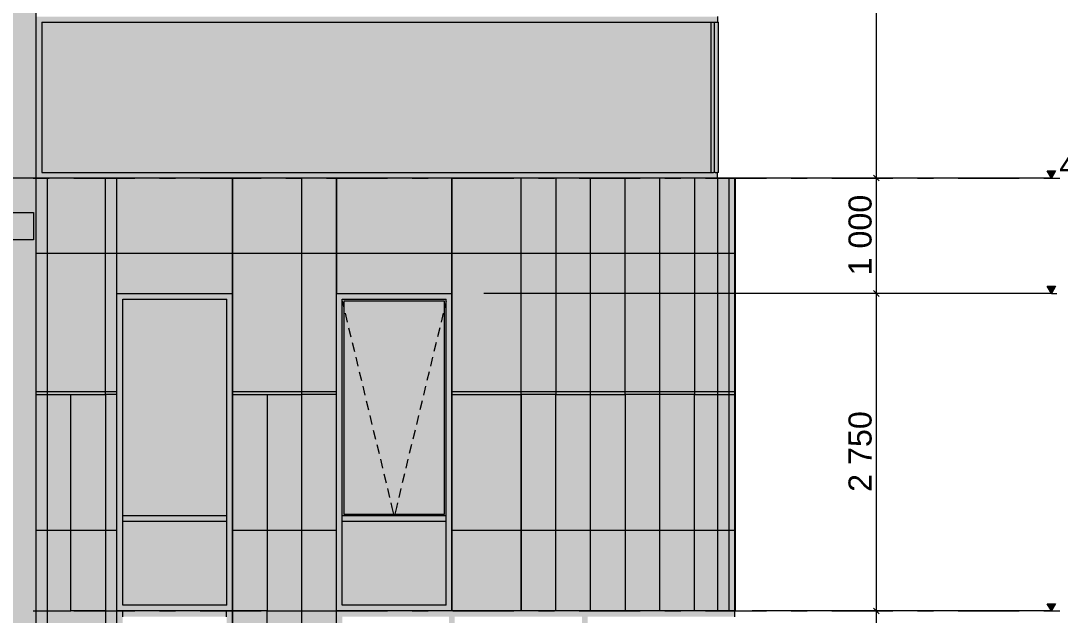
# Model space of a CAD drawing. Header units: millimetres. Extents: x 1499747 to 4341325, y -28481 to 441852.
# Drawn here: x 4151331 to 4160328, y 400392 to 405542 of the extents above; entities that cross this region are included whole.
import ezdxf

# ---------------------------------------------------------------- set-up
doc = ezdxf.new("R2010")
doc.units = ezdxf.units.MM
doc.header["$MEASUREMENT"] = 0
doc.layers.add('Чертеж и Рисунок', color=7, linetype='Continuous')
doc.styles.add('РЎР“Р•РќР•Р\xa0Р\x98Р\xa0_РЎРўР\x98Р›Р¬_2', font='')
doc.styles.get('РЎР“Р•РќР•Р\xa0Р\x98Р\xa0_РЎРўР\x98Р›Р¬_2').set_extended_font_data('GOST Common', italic=True)

msp = doc.modelspace()

# ---------------------------------------------------------------- hatches: boundary and pattern name
at = {"layer": 'Чертеж и Рисунок', "linetype": 'Continuous', "lineweight": 0, "true_color": 0xbc9a89}
msp.add_hatch(color=33, dxfattribs=at).paths.add_polyline_path([(4150962.7, 407478.5), (4150962.7, 399933), (4151462.7, 399933), (4151462.7, 407478.5)])
at = {"layer": 'Чертеж и Рисунок', "linetype": 'Continuous', "lineweight": 0, "true_color": 0x2e2e2e}
for points in [[(4157091.3, 405578.5), (4151462.7, 405578.5), (4151512.7, 405528.5), (4157091.3, 405528.5)], [(4151462.7, 404178.5), (4151512.7, 404228.5), (4151512.7, 405528.5), (4151462.7, 405578.5)], [(4157091.3, 405578.5), (4157091.3, 405528.5), (4157362.8, 405528.5), (4157362.8, 405578.5)], [(4157307.4, 404228.5), (4157334.8, 404228.5), (4157334.8, 405528.5), (4157307.4, 405528.5)], [(4157370.2, 405528.5), (4157334.8, 405528.5), (4157334.8, 404228.5), (4157370.2, 404228.5)], [(4151512.7, 404228.5), (4151462.7, 404178.5), (4157091.3, 404178.5), (4157091.3, 404228.5)], [(4157091.3, 404178.5), (4157362.8, 404178.5), (4157362.8, 404228.5), (4157091.3, 404228.5)], [(4152663, 403178.5), (4152163, 403178.5), (4152213, 403128.5), (4152663, 403128.5)], [(4152163, 402828.5), (4152213, 402828.5), (4152213, 403128.5), (4152163, 403178.5)], [(4152663, 403178.5), (4152663, 403128.5), (4153113, 403128.5), (4153163, 403178.5)], [(4153163, 402828.5), (4153163, 403178.5), (4153113, 403128.5), (4153113, 402828.5)], [(4154562.9, 403178.5), (4154062.9, 403178.5), (4154112.9, 403128.5), (4154562.9, 403128.5)], [(4154062.9, 402828.5), (4154112.9, 402828.5), (4154112.9, 403128.5), (4154062.9, 403178.5)], [(4154562.9, 403178.5), (4154562.9, 403128.5), (4155012.9, 403128.5), (4155062.9, 403178.5)], [(4155062.9, 402828.5), (4155062.9, 403178.5), (4155012.9, 403128.5), (4155012.9, 402828.5)], [(4152163, 401428.4), (4152213, 401428.4), (4152213, 402828.5), (4152163, 402828.5)], [(4153163, 402828.5), (4153113, 402828.5), (4153113, 401428.4), (4153162.9, 401428.4), (4153162.9, 402303.4), (4153163, 402303.4)], [(4154062.9, 401428.4), (4154112.9, 401428.4), (4154112.9, 402828.5), (4154062.9, 402828.5)], [(4155062.9, 401428.4), (4155062.9, 402828.5), (4155012.9, 402828.5), (4155012.9, 401428.4)], [(4152163, 401228.4), (4152213, 401228.4), (4152213, 401428.4), (4152163, 401428.4)], [(4153113, 401228.4), (4153162.9, 401228.4), (4153162.9, 401428.4), (4153113, 401428.4)], [(4154062.9, 401228.4), (4154112.9, 401228.4), (4154112.9, 401428.4), (4154062.9, 401428.4)], [(4155062.9, 401228.4), (4155062.9, 401428.4), (4155012.9, 401428.4), (4155012.9, 401228.4)], [(4152163, 401228.4), (4152163, 400428.4), (4152213, 400478.4), (4152213, 401228.4)], [(4152213, 401203.4), (4152663, 401203.4), (4152663, 401253.4), (4152213, 401253.4)], [(4152663, 401253.4), (4152663, 401203.4), (4153113, 401203.4), (4153113, 401253.4)], [(4153113, 401228.4), (4153113, 400478.4), (4153162.9, 400428.6), (4153162.9, 401228.4)], [(4154062.9, 401228.4), (4154062.9, 400428.4), (4154112.9, 400478.4), (4154112.9, 401228.4)], [(4154112.9, 401203.4), (4154562.9, 401203.4), (4154562.9, 401253.4), (4154112.9, 401253.4)], [(4154562.9, 401253.4), (4154562.9, 401203.4), (4155012.9, 401203.4), (4155012.9, 401253.4)], [(4155062.9, 401228.4), (4155012.9, 401228.4), (4155012.9, 400478.4), (4155062.9, 400428.4)], [(4152162.9, 399878.4), (4152212.9, 399878.4), (4152212.9, 400428.4), (4152162.9, 400428.4)], [(4152663, 400428.4), (4152663, 400478.4), (4152213, 400478.4), (4152163, 400428.4)], [(4152212.9, 400428.4), (4152212.9, 400378.4), (4153112.9, 400378.4), (4153112.9, 400428.4)], [(4152663, 400478.4), (4152663, 400428.4), (4153162.9, 400428.4), (4153162.9, 400428.6), (4153113, 400478.4)], [(4153162.9, 399878.4), (4153162.9, 400428.4), (4153112.9, 400428.4), (4153112.9, 399878.4)], [(4154562.9, 400428.4), (4154562.9, 400478.4), (4154112.9, 400478.4), (4154062.9, 400428.4)], [(4154112.9, 399878.4), (4154112.9, 400378.4), (4154062.9, 400428.4), (4154062.9, 399878.4)], [(4155062.9, 400428.4), (4154062.9, 400428.4), (4154112.9, 400378.4), (4155037.9, 400378.4)], [(4154562.9, 400428.4), (4155062.9, 400428.4), (4155012.9, 400478.4), (4154562.9, 400478.4)], [(4155037.9, 399878.4), (4155087.9, 399878.4), (4155087.9, 400378.4), (4155062.9, 400428.4), (4155037.9, 400378.4)], [(4156212.8, 400428.4), (4155062.9, 400428.4), (4155087.9, 400378.4), (4156187.8, 400378.4)], [(4156187.8, 400378.4), (4156187.8, 399878.4), (4156237.8, 399878.4), (4156237.8, 400378.4), (4156212.8, 400428.4)], [(4157512.8, 400428.4), (4156212.8, 400428.4), (4156237.8, 400378.4), (4157512.8, 400378.4)]]:
    msp.add_hatch(color=250, dxfattribs=at).paths.add_polyline_path(points)
at = {"layer": 'Чертеж и Рисунок', "linetype": 'Continuous', "lineweight": 0, "true_color": 0x84adf9}
for points in [[(4151512.7, 405528.5), (4151512.7, 404228.5), (4157307.4, 404228.5), (4157307.4, 405528.5)], [(4152213, 401253.4), (4153113, 401253.4), (4153113, 401428.4), (4153113, 403128.5), (4152213, 403128.5)], [(4154997.9, 401268.4), (4154997.9, 403113.5), (4154127.9, 403113.5), (4154127.9, 401268.4)], [(4152213, 401203.4), (4152213, 400478.4), (4153113, 400478.4), (4153113, 401203.4)], [(4154112.9, 401203.4), (4154112.9, 400478.4), (4155012.9, 400478.4), (4155012.9, 401203.4)]]:
    msp.add_hatch(color=161, dxfattribs=at).paths.add_polyline_path(points)
at = {"layer": 'Чертеж и Рисунок', "linetype": 'Continuous', "lineweight": 0, "true_color": 0xffffff}
for points in [[(4151462.7, 404178.5), (4151462.7, 402303.4), (4152062.7, 402303.4), (4152062.7, 404178.5)], [(4153163, 404178.5), (4153163, 402303.4), (4153762.9, 402303.4), (4153762.9, 404178.5)], [(4155062.9, 404178.5), (4155062.9, 402303.4), (4155662.9, 402303.4), (4155662.9, 404178.5)], [(4155962.9, 404178.5), (4155962.9, 402303.4), (4156562.9, 402303.4), (4156562.9, 404178.5)], [(4157162.9, 404178.5), (4157162.9, 402303.4), (4157512.8, 402303.4), (4157512.8, 404178.5)], [(4150978.5, 403643.9), (4151440.4, 403643.9), (4151440.4, 403879.6), (4150978.5, 403879.6)], [(4151462.7, 402303.4), (4151462.7, 400428.4), (4151762.7, 400428.4), (4151762.7, 402303.4)], [(4152062.7, 402303.4), (4152062.7, 400428.4), (4152162.9, 400428.4), (4152162.9, 402303.4)], [(4153462.9, 402303.4), (4153462.9, 400428.4), (4154062.9, 400428.4), (4154062.9, 402303.4)], [(4155662.9, 402303.4), (4155662.9, 400428.4), (4155962.9, 400428.4), (4155962.9, 402303.4)], [(4156562.9, 402303.4), (4156562.9, 400428.4), (4157162.9, 400428.4), (4157162.9, 402303.4)], [(4152062.7, 400428.4), (4152062.7, 397128.4), (4152162.9, 397128.4), (4152162.9, 400428.4)], [(4153162.9, 400428.4), (4153162.9, 397128.4), (4153462.9, 397128.4), (4153462.9, 400428.4)]]:
    msp.add_hatch(color=7, dxfattribs=at).paths.add_polyline_path(points)
at = {"layer": 'Чертеж и Рисунок', "linetype": 'Continuous', "lineweight": 0, "true_color": 0x868d8e}
for points in [[(4152062.7, 404178.5), (4152062.7, 402303.4), (4152163, 402303.4), (4152163, 404178.5)], [(4152163, 404178.5), (4152163, 403178.5), (4153163, 403178.5), (4153163, 404178.5)], [(4153762.9, 404178.5), (4153762.9, 402303.4), (4154062.9, 402303.4), (4154062.9, 404178.5)], [(4154063.1, 404178.5), (4154063.1, 403178.5), (4155062.9, 403178.5), (4155062.9, 404178.5)], [(4155662.9, 404178.5), (4155662.9, 402303.4), (4155962.9, 402303.4), (4155962.9, 404178.5)], [(4156562.9, 404178.5), (4156562.9, 402303.4), (4157162.9, 402303.4), (4157162.9, 404178.5)], [(4157512.8, 404178.5), (4157362.8, 404178.5), (4157512.8, 404178.5)], [(4151762.7, 402303.4), (4151762.7, 400428.4), (4152062.7, 400428.4), (4152062.7, 402303.4)], [(4153162.9, 402303.4), (4153162.9, 400428.4), (4153462.9, 400428.4), (4153462.9, 402303.4)], [(4155062.9, 402303.4), (4155062.9, 400428.4), (4155662.9, 400428.4), (4155662.9, 402303.4)], [(4155962.9, 402303.4), (4155962.9, 400428.4), (4156562.9, 400428.4), (4156562.9, 402303.4)], [(4157162.9, 402303.4), (4157162.9, 400428.4), (4157512.8, 400428.4), (4157512.8, 402303.4)], [(4151462.7, 400428.4), (4151462.7, 397128.4), (4152062.7, 397128.4), (4152062.7, 400428.4)], [(4153462.9, 400428.4), (4153462.9, 397128.4), (4154062.9, 397128.4), (4154062.9, 400428.4)]]:
    msp.add_hatch(color=252, dxfattribs=at).paths.add_polyline_path(points)
at = {"layer": 'Чертеж и Рисунок', "linetype": 'Continuous', "lineweight": 0, "true_color": 0x7f7f7f}
msp.add_hatch(color=8, dxfattribs=at).paths.add_polyline_path([(4154062.9, 404018.5), (4154063.1, 404018.5), (4154063.1, 404178.5), (4154062.9, 404178.5)])
at = {"layer": 'Чертеж и Рисунок', "linetype": 'Continuous', "lineweight": 0, "true_color": 0x000000}
for points in [[(4160252.1, 404178.5), (4160288.3, 404241), (4160215.8, 404241)], [(4160252.1, 403178.5), (4160288.3, 403241), (4160215.8, 403241)], [(4160252.1, 400428.4), (4160288.3, 400490.9), (4160215.8, 400490.9)]]:
    msp.add_hatch(color=18, dxfattribs=at).paths.add_polyline_path(points)
at = {"layer": 'Чертеж и Рисунок', "linetype": 'Continuous', "lineweight": 0, "true_color": 0x606060}
for points in [[(4154062.9, 404018.5), (4154062.9, 403228.5), (4154063.1, 403228.5), (4154063.1, 404018.5)], [(4152162.9, 401278.4), (4152162.9, 400428.4), (4152163, 400428.4), (4152163, 401278.4)]]:
    msp.add_hatch(color=251, dxfattribs=at).paths.add_polyline_path(points)
at = {"layer": 'Чертеж и Рисунок', "linetype": 'Continuous', "lineweight": 0, "true_color": 0xf7fdff}
for points in [[(4154112.9, 403128.5), (4154112.9, 401428.4), (4154112.9, 401253.4), (4154127.9, 401268.4), (4154127.9, 403113.5)], [(4154562.9, 403128.5), (4154112.9, 403128.5), (4154127.9, 403113.5), (4154997.9, 403113.5), (4155012.9, 403128.5)], [(4154997.9, 403113.5), (4154997.9, 401268.4), (4155012.9, 401253.4), (4155012.9, 401428.4), (4155012.9, 402828.5), (4155012.9, 403128.5)], [(4154112.9, 401253.4), (4154562.9, 401253.4), (4155012.9, 401253.4), (4154997.9, 401268.4), (4154127.9, 401268.4)]]:
    msp.add_hatch(color=7, dxfattribs=at).paths.add_polyline_path(points)

# ---------------------------------------------------------------- linework, layer by layer
at = {"layer": 'Чертеж и Рисунок', "color": 7, "linetype": 'Continuous', "lineweight": 5}
for points in [[(4158737.7, 404178.5), (4158737.7, 408678.5)], [(4151462.7, 399933), (4151462.7, 407478.5)], [(4151512.7, 405528.5), (4157091.3, 405528.5)], [(4151512.7, 405528.5), (4151512.7, 404228.5)], [(4157091.3, 405528.5), (4157362.8, 405528.5)], [(4157307.4, 404228.5), (4157307.4, 405528.5)], [(4157334.8, 404228.5), (4157334.8, 405528.5)], [(4157362.8, 405578.5), (4157362.8, 405528.5)], [(4157362.8, 405528.5), (4157370.2, 405528.5)], [(4157370.2, 404228.5), (4157370.2, 405528.5)], [(4160252.1, 404178.5), (4147187.8, 404178.5)], [(4158784.6, 404178.5), (4147187.8, 404178.5)], [(4152062.7, 404178.5), (4151462.7, 404178.5)], [(4151512.7, 404228.5), (4157091.3, 404228.5)], [(4152062.7, 402303.4), (4152062.7, 404178.5)], [(4153163, 404178.5), (4153163, 403178.5)], [(4153762.9, 404178.5), (4153163, 404178.5)], [(4153762.9, 402303.4), (4153762.9, 404178.5)], [(4154062.9, 404178.5), (4154063.1, 404178.5)], [(4155062.9, 404178.5), (4155062.9, 403178.5)], [(4155662.9, 404178.5), (4155062.9, 404178.5)], [(4155662.9, 402303.4), (4155662.9, 404178.5)], [(4155962.9, 404178.5), (4155962.9, 402303.4)], [(4156562.9, 404178.5), (4155962.9, 404178.5)], [(4156562.9, 402303.4), (4156562.9, 404178.5)], [(4157091.3, 404228.5), (4157327.4, 404228.5)], [(4157162.9, 404178.5), (4157162.9, 402303.4)], [(4157512.8, 404178.5), (4157162.9, 404178.5)], [(4157334.8, 404228.5), (4157327.4, 404228.5)], [(4157342.3, 404228.5), (4157334.8, 404228.5)], [(4157342.3, 404228.5), (4157362.8, 404228.5)], [(4157362.8, 404178.5), (4157362.8, 404228.5)], [(4157370.2, 404228.5), (4157362.8, 404228.5)], [(4157362.8, 404178.5), (4157362.8, 400428.4)], [(4157512.8, 402303.4), (4157512.8, 404178.5)], [(4157512.8, 404178.5), (4157512.8, 400428.4)], [(4158712.7, 404203.5), (4158762.7, 404153.5)], [(4158737.7, 403178.5), (4158737.7, 404178.5)], [(4160252.1, 404178.5), (4160215.8, 404241)], [(4160215.8, 404241), (4160288.3, 404241)], [(4160288.3, 404241), (4160252.1, 404178.5)], [(4160252.1, 404178.5), (4160298.9, 404178.5)], [(4150978.5, 403879.6), (4151440.4, 403879.6)], [(4151440.4, 403879.6), (4151440.4, 403643.9)], [(4151440.4, 403643.9), (4150978.5, 403643.9)], [(4158712.7, 403203.5), (4158762.7, 403153.5)], [(4160252.1, 403178.5), (4160215.8, 403241)], [(4160215.8, 403241), (4160288.3, 403241)], [(4160288.3, 403241), (4160252.1, 403178.5)], [(4152213, 403128.5), (4152663, 403128.5)], [(4152213, 402828.5), (4152213, 403128.5)], [(4152663, 403128.5), (4153113, 403128.5)], [(4153113, 402828.5), (4153113, 403128.5)], [(4153163, 403178.5), (4153163, 402303.4)], [(4154062.9, 403178.5), (4154063.1, 403178.5)], [(4154112.9, 403128.5), (4154562.9, 403128.5)], [(4154112.9, 402828.5), (4154112.9, 403128.5)], [(4154997.9, 403113.5), (4154127.9, 403113.5)], [(4154127.9, 403113.5), (4154127.9, 401268.4)], [(4154562.9, 403128.5), (4155012.9, 403128.5)], [(4154997.9, 401268.4), (4154997.9, 403113.5)], [(4155012.9, 402828.5), (4155012.9, 403128.5)], [(4155062.9, 403178.5), (4155062.9, 402303.4)], [(4160252.1, 403178.5), (4155337.9, 403178.5)], [(4158784.6, 403178.5), (4155362.9, 403178.5)], [(4158737.7, 400428.4), (4158737.7, 403178.5)], [(4160252.1, 403178.5), (4160298.9, 403178.5)], [(4152213, 401428.4), (4152213, 402828.5)], [(4153113, 401428.4), (4153113, 402828.5)], [(4154112.9, 401428.4), (4154112.9, 402828.5)], [(4155012.9, 401428.4), (4155012.9, 402828.5)], [(4151462.7, 402303.4), (4152062.7, 402303.4)], [(4151762.7, 400428.4), (4151762.7, 402303.4)], [(4152062.7, 402303.4), (4152062.7, 400428.4)], [(4152162.9, 402303.4), (4152062.7, 402303.4)], [(4152162.9, 400428.4), (4152162.9, 402303.4)], [(4152163, 401428.4), (4152163, 402303.4)], [(4153163, 402303.4), (4153762.9, 402303.4)], [(4153462.9, 402303.4), (4153462.9, 400428.4)], [(4154062.9, 402303.4), (4153762.9, 402303.4)], [(4154062.9, 400428.4), (4154062.9, 402303.4)], [(4155062.9, 402303.4), (4155662.9, 402303.4)], [(4155662.9, 402303.4), (4155662.9, 400428.4)], [(4155962.9, 402303.4), (4155662.9, 402303.4)], [(4155962.9, 402303.4), (4156562.9, 402303.4)], [(4155962.9, 400428.4), (4155962.9, 402303.4)], [(4156562.9, 402303.4), (4156562.9, 400428.4)], [(4157162.9, 402303.4), (4156562.9, 402303.4)], [(4157162.9, 400428.4), (4157162.9, 402303.4)], [(4157162.9, 402303.4), (4157512.8, 402303.4)], [(4152163, 401228.4), (4152163, 401428.4)], [(4152213, 401253.4), (4152213, 401428.4)], [(4153113, 401253.4), (4153113, 401428.4)], [(4154112.9, 401253.4), (4154112.9, 401428.4)], [(4155012.9, 401253.4), (4155012.9, 401428.4)], [(4152163, 400428.4), (4152163, 401228.4)], [(4152663, 401253.4), (4152213, 401253.4)], [(4152213, 401228.4), (4152213, 401253.4)], [(4152213, 401203.4), (4152213, 401228.4)], [(4153113, 401253.4), (4152663, 401253.4)], [(4153113, 401228.4), (4153113, 401253.4)], [(4153113, 401203.4), (4153113, 401228.4)], [(4154562.9, 401253.4), (4154112.9, 401253.4)], [(4154112.9, 401228.4), (4154112.9, 401253.4)], [(4154112.9, 401203.4), (4154112.9, 401228.4)], [(4154127.9, 401268.4), (4154997.9, 401268.4)], [(4155012.9, 401253.4), (4154562.9, 401253.4)], [(4155012.9, 401228.4), (4155012.9, 401253.4)], [(4155012.9, 401203.4), (4155012.9, 401228.4)], [(4152663, 401203.4), (4152213, 401203.4)], [(4152213, 400478.4), (4152213, 401203.4)], [(4153113, 401203.4), (4152663, 401203.4)], [(4153113, 400478.4), (4153113, 401203.4)], [(4154562.9, 401203.4), (4154112.9, 401203.4)], [(4154112.9, 400478.4), (4154112.9, 401203.4)], [(4155012.9, 401203.4), (4154562.9, 401203.4)], [(4155012.9, 400478.4), (4155012.9, 401203.4)], [(4160252.1, 400428.4), (4160215.8, 400490.9)], [(4160215.8, 400490.9), (4160288.3, 400490.9)], [(4160288.3, 400490.9), (4160252.1, 400428.4)], [(4151462.7, 400428.4), (4151762.7, 400428.4)], [(4152062.7, 400428.4), (4152062.7, 397128.4)], [(4152062.7, 400428.4), (4152162.9, 400428.4)], [(4152163, 400428.4), (4152162.9, 400428.4)], [(4152162.9, 397128.4), (4152162.9, 400428.4)], [(4152212.9, 400428.4), (4152163, 400428.4)], [(4152212.9, 400378.4), (4152212.9, 400428.4)], [(4152663, 400428.4), (4152212.9, 400428.4)], [(4152663, 400478.4), (4152213, 400478.4)], [(4153113, 400478.4), (4152663, 400478.4)], [(4153162.9, 400428.4), (4152663, 400428.4)], [(4153112.9, 400378.4), (4153112.9, 400428.4)], [(4153162.9, 400428.4), (4153162.9, 397128.4)], [(4153462.9, 400428.4), (4153162.9, 400428.4)], [(4153462.9, 397128.4), (4153462.9, 400428.4)], [(4153462.9, 400428.4), (4154062.9, 400428.4)], [(4154062.9, 399878.4), (4154062.9, 400428.4)], [(4155062.9, 400428.4), (4154062.9, 400428.4)], [(4154562.9, 400478.4), (4154112.9, 400478.4)], [(4155012.9, 400478.4), (4154562.9, 400478.4)], [(4156212.8, 400428.4), (4155062.9, 400428.4)], [(4157512.8, 400428.4), (4156212.8, 400428.4)], [(4157512.8, 400378.4), (4157512.8, 400428.4)], [(4160252.1, 400428.4), (4157662.8, 400428.4)], [(4158784.6, 400428.4), (4157662.8, 400428.4)], [(4158712.7, 400453.4), (4158762.7, 400403.4)], [(4158737.7, 399878.4), (4158737.7, 400428.4)], [(4160252.1, 400428.4), (4160298.9, 400428.4)]]:
    msp.add_lwpolyline(points, dxfattribs=at)
at = {"layer": 'Чертеж и Рисунок', "color": 1, "linetype": 'Continuous', "lineweight": 0}
for points in [[(4151436.6, 404178.5), (4151577.7, 404178.5)], [(4151789.4, 404178.5), (4152318.6, 404178.5)], [(4152530.2, 404178.5), (4152671.3, 404178.5)], [(4152883, 404178.5), (4153412.2, 404178.5)], [(4153623.8, 404178.5), (4153765, 404178.5)], [(4153976.6, 404178.5), (4154505.8, 404178.5)], [(4154717.5, 404178.5), (4154858.6, 404178.5)], [(4155070.2, 404178.5), (4155599.4, 404178.5)], [(4155811.1, 404178.5), (4155952.2, 404178.5)], [(4156163.8, 404178.5), (4156693, 404178.5)], [(4156904.7, 404178.5), (4157045.8, 404178.5)], [(4157257.5, 404178.5), (4157786.6, 404178.5)], [(4157998.3, 404178.5), (4158139.4, 404178.5)], [(4158351.1, 404178.5), (4158880.2, 404178.5)], [(4159091.9, 404178.5), (4159233, 404178.5)], [(4159444.7, 404178.5), (4159973.8, 404178.5)], [(4160185.5, 404178.5), (4160326.6, 404178.5)], [(4151436.6, 400428.4), (4151577.7, 400428.4)], [(4151789.4, 400428.4), (4152318.6, 400428.4)], [(4152530.2, 400428.4), (4152671.3, 400428.4)], [(4152883, 400428.4), (4153412.2, 400428.4)], [(4153623.8, 400428.4), (4153765, 400428.4)], [(4153976.6, 400428.4), (4154505.8, 400428.4)], [(4154717.5, 400428.4), (4154858.6, 400428.4)], [(4155070.2, 400428.4), (4155599.4, 400428.4)], [(4155811.1, 400428.4), (4155952.2, 400428.4)], [(4156163.8, 400428.4), (4156693, 400428.4)], [(4156904.7, 400428.4), (4157045.8, 400428.4)], [(4157257.5, 400428.4), (4157786.6, 400428.4)], [(4157998.3, 400428.4), (4158139.4, 400428.4)], [(4158351.1, 400428.4), (4158880.2, 400428.4)], [(4159091.9, 400428.4), (4159233, 400428.4)], [(4159444.7, 400428.4), (4159973.8, 400428.4)], [(4160185.5, 400428.4), (4160326.6, 400428.4)]]:
    msp.add_lwpolyline(points, dxfattribs=at)
at = {"layer": 'Чертеж и Рисунок', "color": 253, "linetype": 'Continuous', "lineweight": 5, "true_color": 0xaaaaaa}
for points in [[(4151563, 373528.4), (4151563, 404178.5)], [(4152163, 373528.4), (4152163, 404178.5)], [(4153163, 373528.4), (4153163, 404178.5)], [(4153763, 373528.4), (4153763, 404178.5)], [(4154063.1, 373528.4), (4154063.1, 404178.5)], [(4155062.9, 400428.4), (4155062.9, 404178.5)], [(4155662.9, 400428.4), (4155662.9, 404178.5)], [(4156262.9, 400428.4), (4156262.9, 404178.5)], [(4156862.9, 400428.4), (4156862.9, 404178.5)], [(4157462.9, 400428.4), (4157462.9, 404178.5)], [(4151462.7, 403528.5), (4157512.8, 403528.5)], [(4151462.7, 402328.4), (4152163, 402328.4)], [(4153162.9, 402328.4), (4154062.9, 402328.4)], [(4155062.9, 402328.4), (4157512.8, 402328.4)], [(4151462.7, 401128.4), (4152163, 401128.4)], [(4153162.9, 401128.4), (4154063.1, 401128.4)], [(4155062.9, 401128.4), (4157512.8, 401128.4)]]:
    msp.add_lwpolyline(points, dxfattribs=at)
at = {"layer": 'Чертеж и Рисунок', "color": 8, "linetype": 'Continuous', "lineweight": 15}
for points in [[(4152163, 404178.5), (4152062.7, 404178.5)], [(4153163, 404178.5), (4152163, 404178.5)], [(4152163, 403178.5), (4152163, 404178.5)], [(4154062.9, 404178.5), (4153762.9, 404178.5)], [(4154062.9, 402303.4), (4154062.9, 404178.5)], [(4154063.1, 404178.5), (4154063.1, 403178.5)], [(4155062.9, 404178.5), (4154063.1, 404178.5)], [(4155962.9, 404178.5), (4155662.9, 404178.5)], [(4157162.9, 404178.5), (4156562.9, 404178.5)], [(4152163, 403178.5), (4153163, 403178.5)], [(4152163, 402303.4), (4152163, 403178.5)], [(4154063.1, 403178.5), (4155062.9, 403178.5)], [(4152162.9, 402303.4), (4152163, 402303.4)], [(4153162.9, 402303.4), (4153162.9, 400428.4)], [(4153163, 402303.4), (4153162.9, 402303.4)], [(4155062.9, 402303.4), (4155062.9, 400428.4)], [(4157512.8, 400428.4), (4157512.8, 402303.4)], [(4152062.7, 400428.4), (4151762.7, 400428.4)]]:
    msp.add_lwpolyline(points, dxfattribs=at)
at = {"layer": 'Чертеж и Рисунок', "color": 254, "linetype": 'Continuous', "lineweight": 5, "true_color": 0xcccccc}
msp.add_lwpolyline([(4157513.8, 404178.5), (4157513.8, 400428.4)], dxfattribs=at)
at = {"layer": 'Чертеж и Рисунок', "color": 251, "linetype": 'Continuous', "lineweight": 5, "true_color": 0x6a6a6a}
for points in [[(4154063.1, 404018.5), (4154062.9, 404018.5)], [(4154062.9, 403228.5), (4154063.1, 403228.5)], [(4152163, 401278.4), (4152162.9, 401278.4)]]:
    msp.add_lwpolyline(points, dxfattribs=at)
at = {"layer": 'Чертеж и Рисунок', "color": 23, "linetype": 'Continuous', "lineweight": 5, "true_color": 0xbf8080}
for points in [[(4154112.9, 403112.7), (4154126.7, 403055.7)], [(4155012.9, 403112.7), (4154999.1, 403055.7)], [(4154138.4, 403007.1), (4154157.2, 402929.3)], [(4154987.4, 403007.1), (4154968.6, 402929.3)], [(4154168.9, 402880.7), (4154187.7, 402802.9)], [(4154956.9, 402880.7), (4154938.1, 402802.9)], [(4154199.4, 402754.3), (4154218.2, 402676.6)], [(4154926.4, 402754.3), (4154907.6, 402676.6)], [(4154229.9, 402628), (4154248.7, 402550.2)], [(4154895.9, 402628), (4154877.1, 402550.2)], [(4154260.4, 402501.6), (4154279.2, 402423.8)], [(4154865.4, 402501.6), (4154846.6, 402423.8)], [(4154290.9, 402375.2), (4154309.7, 402297.5)], [(4154834.9, 402375.2), (4154816.1, 402297.5)], [(4154321.4, 402248.8), (4154340.2, 402171.1)], [(4154804.4, 402248.8), (4154785.6, 402171.1)], [(4154351.9, 402122.5), (4154370.7, 402044.7)], [(4154773.9, 402122.5), (4154755.1, 402044.7)], [(4154382.4, 401996.1), (4154401.2, 401918.3)], [(4154743.4, 401996.1), (4154724.6, 401918.3)], [(4154412.9, 401869.7), (4154431.7, 401792)], [(4154712.9, 401869.7), (4154694.1, 401792)], [(4154443.4, 401743.4), (4154462.2, 401665.6)], [(4154682.3, 401743.4), (4154663.6, 401665.6)], [(4154473.9, 401617), (4154492.7, 401539.2)], [(4154651.8, 401617), (4154633.1, 401539.2)], [(4154504.4, 401490.6), (4154523.2, 401412.9)], [(4154621.3, 401490.6), (4154602.6, 401412.9)], [(4154534.9, 401364.3), (4154544.1, 401326.2)], [(4154544.1, 401326.2), (4154558.1, 401268.4)], [(4154581.7, 401326.2), (4154567.7, 401268.4)], [(4154590.8, 401364.3), (4154581.7, 401326.2)], [(4154558.1, 401268.4), (4154561.7, 401253.4)], [(4154567.7, 401268.4), (4154564.1, 401253.4)]]:
    msp.add_lwpolyline(points, dxfattribs=at)

# ---------------------------------------------------------------- texts
at = {"layer": 'Чертеж и Рисунок', "color": 7, "linetype": 'Continuous', "lineweight": 15, "insert": (4160319.7, 404154.6), "char_height": 200, "attachment_point": 7, "style": 'РЎР“Р•РќР•Р\xa0Р\x98Р\xa0_РЎРўР\x98Р›Р¬_2'}
msp.add_mtext('\\A1;{\\pql;\\fArial|b0|i0|c204|p0;\\W1.000000;40,350}', dxfattribs=at)
at = {"layer": 'Чертеж и Рисунок', "color": 7, "linetype": 'Continuous', "lineweight": 15, "char_height": 200, "attachment_point": 7, "rotation": 90, "style": 'РЎР“Р•РќР•Р\xa0Р\x98Р\xa0_РЎРўР\x98Р›Р¬_2'}
for s, insert in [('\\A1;{\\pql;\\fArial|b0|i0|c204|p0;\\W1.000000;1 000}', (4158698.5, 403335.3)), ('\\A1;{\\pql;\\fArial|b0|i0|c204|p0;\\W1.000000;2 750}', (4158698.5, 401460.3))]:
    msp.add_mtext(s, dxfattribs=dict(at, insert=insert))

doc.saveas('drawing.dxf')
